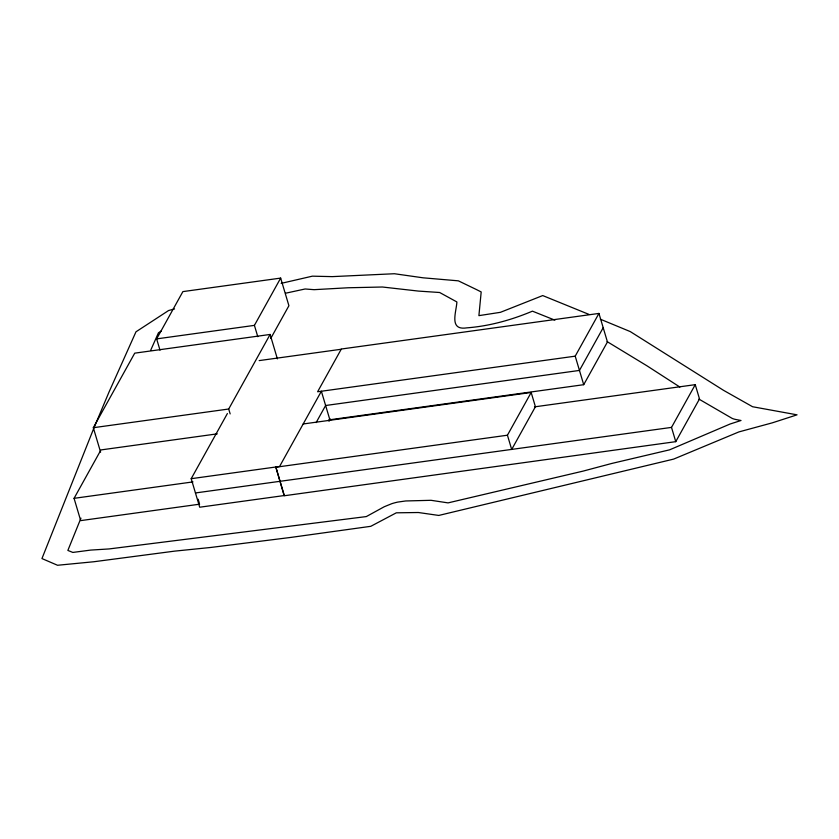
<?xml version="1.0" encoding="UTF-8"?>
<svg xmlns="http://www.w3.org/2000/svg" width="839" height="839" viewBox="0 0 839 839"><rect width="100%" height="100%" fill="white"/><g stroke="black" fill="none" stroke-linecap="round" stroke-linejoin="round"><path stroke-width="1.26" d="M93.895 428.047L41.95 558.564L57.534 565.266L93.79 561.752L174.564 551.139L210.778 547.458L291.028 537.39L370.786 526.315L396.323 512.818L418.357 512.514L438.776 515.44L673.644 459.101L738.886 431.917L772.331 422.835L797.05 414.833L752.583 406.737L723.564 390.345L630.215 331.562L600.336 319.198M80.943 518.156L67.865 550.426L72.836 552.429L90.769 550.08L109.07 548.937L366.307 516.583L384.262 506.735L391.782 503.683A25.443 10.55 -16.2 0 1 397.812 502.079L405.646 500.967L431.036 500.306L448.057 502.886L583.063 471.119L611.746 463.464L669.595 449.84L730.14 423.999L741.015 420.496L735.772 419.479A25.139 9.407 -13 0 1 732.007 418.304L698.887 399.07M94.367 426.925L109.018 392.054L135.981 331.804L168.608 310.524L174.554 308.941M150.684 350.272L158.456 332.789L161.35 330.923M534.464 406.873L695.248 384.661L699.506 398.924L675.762 441.66L284.19 495.765L275.811 467.008L284.316 495.534L199.703 507.217L191.198 478.691L227.39 413.533M531.171 392.484L535.418 406.747L511.685 449.473L507.438 435.21L531.171 392.484L303.183 423.978M100.607 452.148L93.318 427.712L134.733 353.156L270.116 334.457L277.394 358.882M160.008 350.188L156.641 338.883L182.892 291.605L280.666 278.097L288.91 305.732L270.777 338.379M199.63 504.187L80.701 520.62L74.063 498.335L100.953 449.924L217.301 433.847M257.783 336.68L254.416 325.375L280.666 278.097M230.159 413.9L228.701 409.013L270.116 334.457M316.125 422.604L325.616 405.499M329.024 421.283L330.283 419.028M575.208 356.166L598.941 313.429L341.337 349.024L317.603 391.761L575.208 356.166L583.713 384.692L328.699 419.93M603.199 327.692L579.466 370.429L325.742 405.489M583.713 384.692L607.446 341.955L598.941 313.429M675.762 441.66L671.515 427.397L695.248 384.661M281.159 283.372L312.37 276.167L332.234 276.629L394.424 273.734L423.108 277.814L458.346 280.834L476.583 289.623L481.187 291.962L478.901 315.642L500.432 312.318L542.718 295.569L588.968 314.405M285.522 293.231L305.123 288.983L314.111 289.675L348.091 287.767L382.406 287.011L418.378 291.081L439.657 292.507L456.898 301.956C456.248 312.454 448.802 330.681 466.799 327.86C489.525 326.13 511.475 319.963 532.44 311.164L554.883 320.141M156.641 338.883L254.416 325.375M259.157 360.602L341.211 349.255M93.318 427.712L228.701 409.013M191.198 478.691L279.576 466.484L321.368 391.236L329.874 419.773M275.685 467.239L507.438 435.21M74.063 498.335L192.991 481.901M195.456 492.954L671.515 427.397M607.111 341.599L646.984 365.825L679.884 387.062M198.161 499.236L199.263 502.949"/></g></svg>
